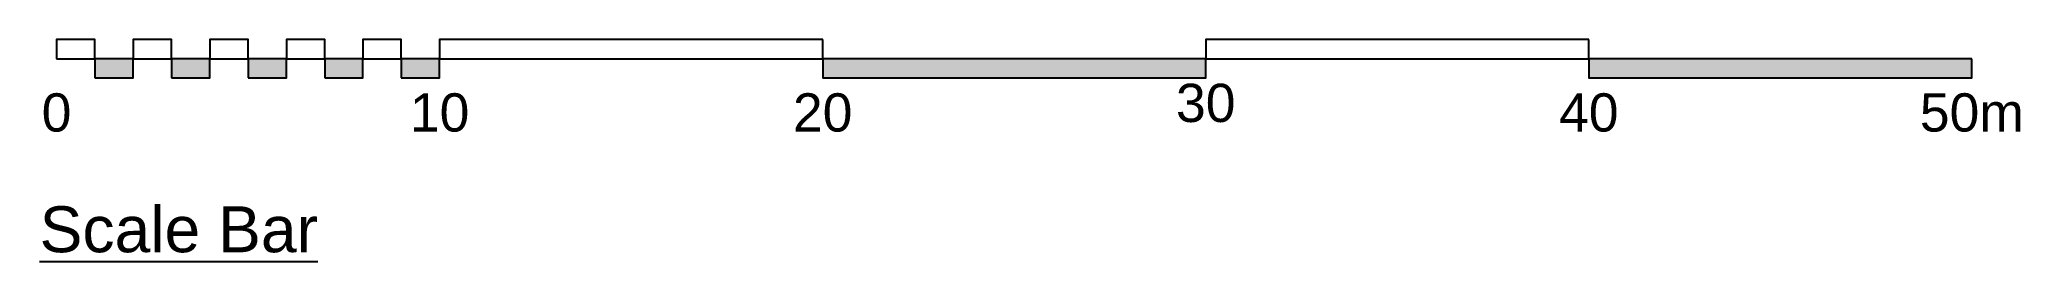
# Model space of a CAD drawing. Header units: millimetres. Extents: x 353287 to 410348, y 41878 to 161335.
# Drawn here: x 353287 to 404996, y 155540 to 161335 of the extents above; entities outside this region: 3.
import ezdxf

# ---------------------------------------------------------------- set-up
doc = ezdxf.new("R2010")
doc.units = ezdxf.units.MM
doc.layers.add('Scale Bar', color=1, linetype='Continuous')
doc.styles.get("Standard").update_dxf_attribs({"font": 'arial.ttf'})

msp = doc.modelspace()

# ---------------------------------------------------------------- hatches: boundary and pattern name
h = msp.add_hatch(color=255)
h.dxf.hatch_style = 1
h.paths.add_polyline_path([(391893, 45878), (391893, 41878), (410348, 41878), (410348, 45878)])
at = {"layer": 'Scale Bar'}
h = msp.add_hatch(color=256, dxfattribs=at)
h.dxf.hatch_style = 1
h.paths.add_polyline_path([(355729, 160835), (354729, 160835), (354729, 160335), (355729, 160335)])
h.paths.add_polyline_path([(357729, 160835), (356729, 160835), (356729, 160335), (357729, 160335)])
h.paths.add_polyline_path([(359729, 160835), (358729, 160835), (358729, 160335), (359729, 160335)])
h.paths.add_polyline_path([(361729, 160835), (360729, 160835), (360729, 160335), (361729, 160335)])
h.paths.add_polyline_path([(363729, 160835), (362729, 160835), (362729, 160335), (363729, 160335)])
h.paths.add_polyline_path([(383729, 160835), (373729, 160835), (373729, 160335), (383729, 160335)])
h.paths.add_polyline_path([(403729, 160835), (393729, 160835), (393729, 160335), (403729, 160335)])

# ---------------------------------------------------------------- linework, layer by layer
at = {"color": 255}
msp.add_lwpolyline([(391893, 45878), (410348, 45878), (410348, 41878), (391893, 41878)], close=True, dxfattribs=at)
at = {"layer": 'Scale Bar'}
for points in [[(353729, 160835), (354729, 160835), (354729, 161335), (353729, 161335)], [(355729, 160835), (356729, 160835), (356729, 161335), (355729, 161335)], [(357729, 160835), (358729, 160835), (358729, 161335), (357729, 161335)], [(359729, 160835), (360729, 160835), (360729, 161335), (359729, 161335)], [(361729, 160835), (362729, 160835), (362729, 161335), (361729, 161335)], [(373729, 161335), (363729, 161335), (363729, 160835), (373729, 160835)], [(393729, 161335), (383729, 161335), (383729, 160835), (393729, 160835)], [(354729, 160335), (355729, 160335), (355729, 160835), (354729, 160835)], [(356729, 160335), (357729, 160335), (357729, 160835), (356729, 160835)], [(358729, 160335), (359729, 160335), (359729, 160835), (358729, 160835)], [(360729, 160335), (361729, 160335), (361729, 160835), (360729, 160835)], [(362729, 160335), (363729, 160335), (363729, 160835), (362729, 160835)], [(383729, 160835), (373729, 160835), (373729, 160335), (383729, 160335)], [(403729, 160835), (393729, 160835), (393729, 160335), (403729, 160335)]]:
    msp.add_lwpolyline(points, close=True, dxfattribs=at)
msp.add_lwpolyline([(353729, 160835), (354729, 160835)], dxfattribs=at)

# ---------------------------------------------------------------- texts
for s, width, insert, char_height, attachment_point in [('0', 341.11, (353729, 159425), 1000, 5), ('10', 341.11, (363729, 159425), 1000, 5), ('20', 341.11, (373729, 159425), 1000, 5), ('30', 341.11, (383729, 159675), 1000, 5), ('40', 341.11, (393729, 159425), 1000, 5), ('50m', 341.11, (403729, 159425), 1000, 5), ('{\\LScale Bar}', 7638.94, (353287, 155763), 1200, 7), ('{\\LUse Scale Bar}', 18093.42, (392255, 42788), 2000, 7)]:
    msp.add_mtext_dynamic_manual_height_columns(s, width=width, gutter_width=12.5, heights=[0], dxfattribs=dict(at, insert=insert, char_height=char_height, attachment_point=attachment_point))

doc.saveas('drawing.dxf')
